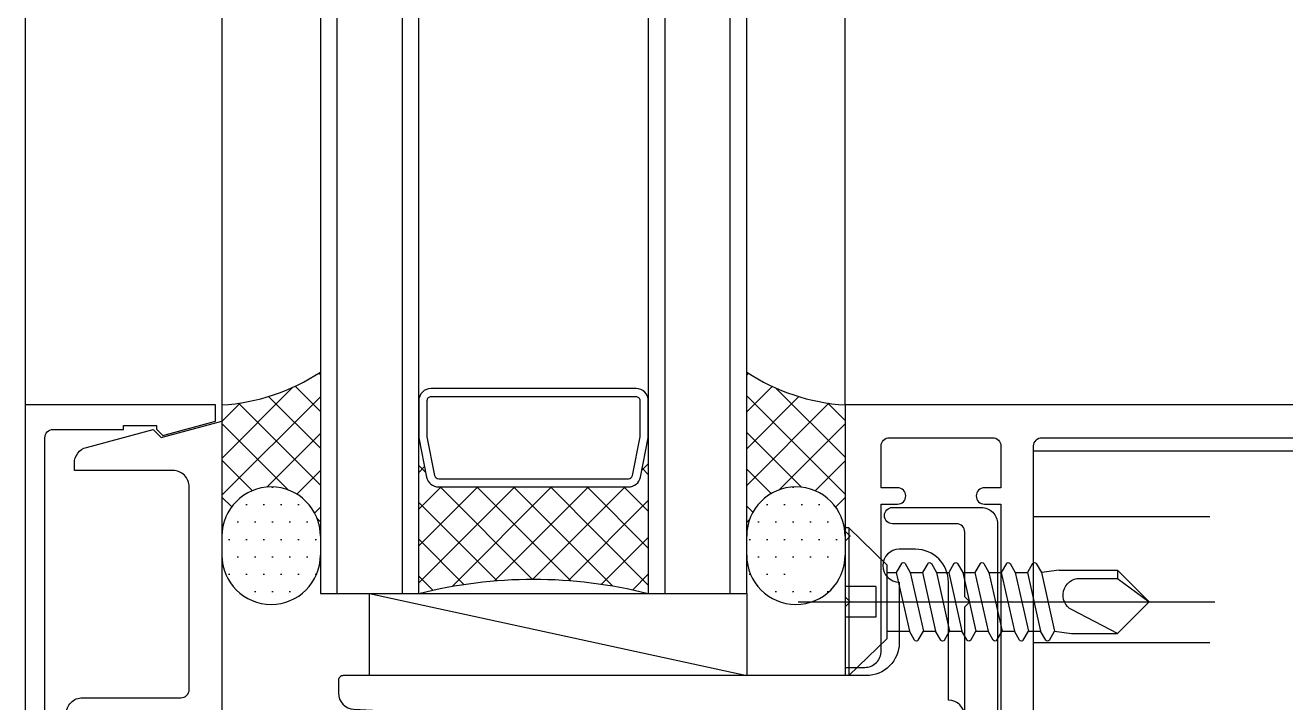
# Model space of a CAD drawing. Extents: x 93 to 3288, y 42 to 1146.
# Drawn here: x 578.7 to 655.6, y 242.4 to 283.7 of the extents above; entities that cross this region are included whole.
import ezdxf

# ---------------------------------------------------------------- set-up
doc = ezdxf.new("R2010")
doc.units = 0
doc.header["$LTSCALE"] = 200
doc.header["$MEASUREMENT"] = 0
for name, pattern in [('CEN-GAUN', [32.2, 30, -1, 0.2, -1]), ('DASHED', [0.3, 0.17, -0.13]), ('HIDDEN', [0.375, 0.25, -0.125]), ('PHANTOM', [25, 20, -1, 1, -1, 1, -1])]:
    doc.linetypes.add(name, pattern=pattern)
doc.layers.get('0').update_dxf_attribs({"linetype": 'CONTINUOUS'})
for name, color, linetype in [('05SB', 5, 'HIDDEN'), ('A-BACKUPROD', 2, 'CONTINUOUS'), ('A-DIES', 3, 'CONTINUOUS'), ('A-HAT', 1, 'CONTINUOUS'), ('A-SETTINGBLOCK', 8, 'CONTINUOUS'), ('CEN', 1, 'CEN-GAUN'), ('ELE', 60, 'CONTINUOUS'), ('Glass', 4, 'CONTINUOUS'), ('SEALANT', 1, 'CONTINUOUS'), ('감봉', 4, 'CONTINUOUS')]:
    doc.layers.add(name, color=color, linetype=linetype)
pattern_1 = [(45.034607, (-4265.4244, -1536.0936), (-1.12320983, 1.1218538), []), (135.034607, (-4265.4244, -1536.0936), (-1.1218538, -1.12320983), [])]
pattern_2 = [(180, (3478.3193, 10039.8697), (-0.52916667, -1.05833333), [0, -1.05833333])]

# ---------------------------------------------------------------- blocks, each defined once
blk = doc.blocks.new('JA-DM-09(DJ-270)')
at = {"layer": 'A-DIES'}
blk.add_lwpolyline([(1.2, -2, -0.414214), (1.7, -1.5), (6, -1.5), (6, -1.25), (8, -1.25), (8, -1.47), (8.39, -1.86), (11.6, -1), (11.6, 0), (0, 0), (0, -60), (11.6, -60), (11.6, -59), (8.39, -58.14), (8, -58.53), (8, -58.75), (6, -58.75), (6, -58.5), (1.5, -58.5, -0.414214), (1.2, -58.2), (1.2, -2)], format="xyb", dxfattribs=at)
blk = doc.blocks.new('JA-DM-22(JA-D-325)')
at = {"layer": 'A-DIES'}
blk.add_lwpolyline([(0, 0), (-100, 0), (-100, -7.7), (-99.7, -8), (-100, -8.3), (-100, -11.7), (-99.7, -12), (-100, -12.3), (-100, -16), (-98.8, -16, 0.414214), (-97.8, -15), (-97.8, -6.05), (-96.8, -6.05, 1), (-96.8, -5.05), (-97.8, -5.05), (-97.8, -2.5, -0.414214), (-97.3, -2), (-91, -2, -0.414214), (-90.5, -2.5), (-90.5, -5.05), (-91.5, -5.05, 1), (-91.5, -6.05), (-90.5, -6.05), (-90.5, -53.95)], format="xyb", dxfattribs=at)
blk.add_lwpolyline([(-88.5, -2.5, -0.414214), (-88, -2), (-2.5, -2, -0.414214), (-2, -2.5), (-2, -57.5, -0.414214), (-2.5, -58), (-88, -58, -0.414214), (-88.5, -57.5)], format="xyb", close=True, dxfattribs=at)
blk = doc.blocks.new('JA-DM-04(JA-D-314)')
at = {"layer": 'A-DIES'}
blk.add_lwpolyline([(3.3, -10.5, 0.414214), (2.8, -10), (-4.117, -10, 0.277513), (-4.558, -10.266, -0.18552), (-4.829, -10.501), (-6.127, -10.973, -0.548619), (-6.499, -10.688), (-6.305, -8.47, -0.176327), (-6.16, -8.16), (-5.9, -7.9, -0.567878), (-5.067, -8.11), (-5.034, -8.235), (-3.3, -8.7), (-3.1, -8.7, 0.688501), (-2.9, -8.176, -0.213421), (-3, -7.953), (-3, -4.1, 0.414214), (-3.3, -3.8), (-3.516, -3.8, 0.137872), (-3.672, -3.844), (-5.189, -4.77, -0.585524), (-5.5, -4.596), (-5.5, -3.178, -0.261413), (-5.021, -2.324), (-3.479, -1.383, 0.261413), (-3, -0.529), (-3, 0.529, 0.261413), (-3.479, 1.383), (-5.021, 2.324, -0.261413), (-5.5, 3.178), (-5.5, 4.596, -0.585524), (-5.189, 4.77), (-3.672, 3.844, 0.137872), (-3.516, 3.8), (-3.3, 3.8, 0.414214), (-3, 4.1), (-3, 7.953, -0.213422), (-2.9, 8.176, 0.6885), (-3.1, 8.7), (-3.3, 8.7), (-5.034, 8.235), (-5.067, 8.11, -0.567878), (-5.9, 7.9), (-6.16, 8.16, -0.176327), (-6.305, 8.47), (-6.499, 10.688, -0.548619), (-6.127, 10.973), (-4.829, 10.501, -0.18552), (-4.558, 10.266, 0.277513), (-4.117, 10), (2.8, 10, 0.414214), (3.3, 10.5), (3.3, 17.7), (3.6, 18), (3.3, 18.3), (3.3, 22.25, 0.414214), (2.8, 22.75), (-1.1, 22.75, -1), (-1.1, 23.75), (4.3, 23.75, -0.414214), (5.3, 22.75), (5.3, 9, -0.414214), (4.3, 8), (0.5, 8, 0.414214), (0, 7.5), (0, -7.5, 0.414214), (0.5, -8), (4.3, -8, -0.414214), (5.3, -9), (5.3, -22.75, -0.414214), (4.3, -23.75), (-1.1, -23.75, -1), (-1.1, -22.75), (2.8, -22.75, 0.414214), (3.3, -22.25), (3.3, -18.3), (3.6, -18), (3.3, -17.7)], format="xyb", close=True, dxfattribs=at)
blk = doc.blocks.new('JA-DM-08(JA-D-284)')
at = {"layer": 'A-DIES'}
blk.add_lwpolyline([(-3, -3), (-9, -3), (-9, -2.556, -0.339454), (-8.259, -1.59), (-4.191, -0.5), (-3.7, -0.991), (0, 0), (0, -17.85, -0.414214), (-1, -18.85), (-7.5, -18.85), (-7.5, -23.672), (-5.3, -25.872), (-5.3, -32.128), (-7.5, -34.328), (-7.5, -39.15), (-1, -39.15, -0.414214), (0, -40.15), (0, -58), (-3.7, -57.009), (-4.191, -57.5), (-8.259, -56.41, -0.339454), (-9, -55.444), (-9, -55), (-3, -55, 0.414214), (-2, -54), (-2, -41.65, 0.414214), (-2.5, -41.15), (-8.5, -41.15, -0.414214), (-9.5, -40.15), (-9.5, -33.5), (-7.3, -31.3), (-7.3, -29.3), (-7, -29), (-7.3, -28.7), (-7.3, -26.7), (-9.5, -24.5), (-9.5, -17.85, -0.414214), (-8.5, -16.85), (-2.5, -16.85, 0.414214), (-2, -16.35), (-2, -4, 0.414214), (-3, -3)], format="xyb", dxfattribs=at)
blk = doc.blocks.new('SC')
at = {"color": 9}
for p, q in [((16364.657, -9698.824), (16364.657, -9689.824)), ((16364.882, -9689.824), (16364.657, -9689.824)), ((16364.882, -9698.824), (16364.657, -9698.824))]:
    blk.add_line(p, q, dxfattribs=at)
at = {"color": 9, "linetype": 'Continuous'}
for p, q in [((16364.882, -9698.824), (16364.882, -9689.824)), ((16364.882, -9689.824), (16367.207, -9692.074)), ((16367.207, -9696.574), (16367.207, -9692.074)), ((16367.207, -9692.534), (16368.579, -9692.534)), ((16367.779, -9696.114), (16368.579, -9692.534)), ((16368.894, -9691.989), (16368.579, -9692.534)), ((16368.633, -9696.114), (16369.433, -9692.534)), ((16369.119, -9691.989), (16369.433, -9692.534)), ((16369.379, -9696.114), (16370.179, -9692.534)), ((16369.433, -9692.534), (16370.179, -9692.534)), ((16370.494, -9691.989), (16370.179, -9692.534)), ((16370.233, -9696.114), (16371.033, -9692.534)), ((16370.719, -9691.989), (16371.033, -9692.534)), ((16370.979, -9696.114), (16371.779, -9692.534)), ((16371.033, -9692.534), (16371.779, -9692.534)), ((16372.094, -9691.989), (16371.779, -9692.534)), ((16371.833, -9696.114), (16372.633, -9692.534)), ((16372.319, -9691.989), (16372.633, -9692.534)), ((16372.579, -9696.114), (16373.379, -9692.534)), ((16372.633, -9692.534), (16373.379, -9692.534)), ((16373.694, -9691.989), (16373.379, -9692.534)), ((16373.433, -9696.114), (16374.233, -9692.534)), ((16373.919, -9691.989), (16374.233, -9692.534)), ((16374.179, -9696.114), (16374.979, -9692.534)), ((16374.233, -9692.534), (16374.979, -9692.534)), ((16375.294, -9691.989), (16374.979, -9692.534)), ((16375.033, -9696.114), (16375.833, -9692.534)), ((16375.519, -9691.989), (16375.833, -9692.534)), ((16375.779, -9696.114), (16376.579, -9692.534)), ((16375.833, -9692.534), (16376.579, -9692.534)), ((16376.894, -9691.989), (16376.579, -9692.534)), ((16376.633, -9696.114), (16377.433, -9692.534)), ((16377.119, -9691.989), (16377.433, -9692.534)), ((16377.433, -9692.534), (16378.455, -9692.396)), ((16378.455, -9692.396), (16381.28, -9692.396)), ((16381.275, -9692.388), (16378.497, -9693.827)), ((16383.207, -9694.324), (16381.28, -9692.396)), ((16383.207, -9694.324), (16381.28, -9696.251)), ((16381.28, -9695.751), (16383.207, -9694.324)), ((16367.207, -9696.114), (16367.779, -9696.114)), ((16368.094, -9696.659), (16367.779, -9696.114)), ((16368.319, -9696.659), (16368.633, -9696.114)), ((16368.633, -9696.114), (16369.379, -9696.114)), ((16369.694, -9696.659), (16369.379, -9696.114)), ((16369.919, -9696.659), (16370.233, -9696.114)), ((16370.233, -9696.114), (16370.979, -9696.114)), ((16371.294, -9696.659), (16370.979, -9696.114)), ((16371.519, -9696.659), (16371.833, -9696.114)), ((16371.833, -9696.114), (16372.579, -9696.114)), ((16372.894, -9696.659), (16372.579, -9696.114)), ((16373.119, -9696.659), (16373.433, -9696.114)), ((16373.433, -9696.114), (16374.179, -9696.114)), ((16374.494, -9696.659), (16374.179, -9696.114)), ((16374.719, -9696.659), (16375.033, -9696.114)), ((16375.033, -9696.114), (16375.779, -9696.114)), ((16376.094, -9696.659), (16375.779, -9696.114)), ((16376.319, -9696.659), (16376.633, -9696.114)), ((16377.719, -9696.251), (16376.633, -9696.114)), ((16377.719, -9696.251), (16381.28, -9696.251)), ((16378.965, -9695.751), (16381.28, -9695.751)), ((16381.28, -9696.251), (16381.28, -9695.751)), ((16364.882, -9698.824), (16367.207, -9696.574))]:
    blk.add_line(p, q, dxfattribs=at)
at = {"color": 9, "linetype": 'DASHED'}
for p, q in [((16366.532, -9693.386), (16364.657, -9693.386)), ((16366.532, -9695.261), (16366.532, -9693.386)), ((16366.532, -9695.261), (16364.657, -9695.261))]:
    blk.add_line(p, q, dxfattribs=at)
at = {"color": 9, "linetype": 'Continuous'}
for centre, radius, start, end in [((16369.006, -9692.054), 0.13, 30, 150), ((16370.606, -9692.054), 0.13, 30, 150), ((16372.206, -9692.054), 0.13, 30, 150), ((16373.806, -9692.054), 0.13, 30, 150), ((16375.406, -9692.054), 0.13, 30, 150), ((16377.006, -9692.054), 0.13, 30, 150), ((16378.965, -9694.732), 1.019, 117.36497, 270), ((16368.206, -9696.594), 0.13, 210, 330), ((16369.806, -9696.594), 0.13, 210, 330), ((16371.406, -9696.594), 0.13, 210, 330), ((16373.006, -9696.594), 0.13, 210, 330), ((16374.606, -9696.594), 0.13, 210, 330), ((16376.206, -9696.594), 0.13, 210, 330)]:
    blk.add_arc(centre, radius, start, end, dxfattribs=at)
at = {"layer": 'CEN'}
blk.add_line((16361.787, -9694.324), (16387.207, -9694.324), dxfattribs=at)
blk = doc.blocks.new('*U67')
at = {"layer": 'A-HAT'}
h = blk.add_hatch(dxfattribs=at)
h.set_pattern_fill('ANSI37', color=252, scale=0.5, angle=-89.96539, style=0)
h.set_pattern_definition([(315.035, (0, 0), (1.12185, 1.12321), []), (45.035, (0, 0), (-1.12321, 1.12185), [])])
h.paths.add_polyline_path([(20, 0, -0.125563), (6, 0), (6, -9.5), (6.479, -7.103, -0.357511), (7.215, -6.5), (18.785, -6.5, -0.357511), (19.521, -7.103), (20, -9.5)])
at = {"layer": 'Glass', "color": 5, "linetype": 'PHANTOM', "ltscale": 2}
for p, q in [((1, -228.513), (1, 0)), ((5, 0), (5, -228.513)), ((21, -228.513), (21, 0)), ((25, 0), (25, -228.513))]:
    blk.add_line(p, q, dxfattribs=at)
at = {"layer": 'Glass'}
for points in [[(0, -228.513), (0, 0), (6, 0), (6, -228.513)], [(20, -228.513), (20, 0), (26, 0), (26, -228.513)]]:
    blk.add_lwpolyline(points, dxfattribs=at)
at = {"layer": 'SEALANT'}
blk.add_arc((13, 27.435), 28.314, 255.6865, 284.3135, dxfattribs=at)
at = {"layer": '감봉'}
for points in [[(6, -11.75), (6, -9.5), (6.479, -7.103, -0.357511), (7.215, -6.5), (18.785, -6.5, -0.357511), (19.521, -7.103), (20, -9.5), (20, -11.75, -0.414214), (19.25, -12.5), (6.75, -12.5, -0.414214)], [(6.5, -11.75), (6.5, -9.55), (6.97, -7.201, -0.357511), (7.215, -7), (18.785, -7, -0.357511), (19.03, -7.201), (19.5, -9.55), (19.5, -11.75, -0.414214), (19.25, -12), (6.75, -12, -0.414214)]]:
    blk.add_lwpolyline(points, format="xyb", close=True, dxfattribs=at)
blk = doc.blocks.new('SETTING BLOCK')
at = {"layer": 'A-SETTINGBLOCK', "linetype": 'HIDDEN'}
blk.add_line((5086.613, 2537.532, 0), (5109.613, 2532.532, 0), dxfattribs=at)
at = {"layer": 'A-SETTINGBLOCK', "linetype": 'HIDDEN', "elevation": 0}
blk.add_lwpolyline([(5086.613, 2537.532), (5109.613, 2537.532), (5109.613, 2532.532), (5086.613, 2532.532)], close=True, dxfattribs=at)
blk = doc.blocks.new('SHEAR BLOCK')
at = {"layer": '05SB', "ltscale": 0.5}
for p, q in [((85.754, -4.018), (0, -4.018)), ((85.754, -11.7), (0, -11.7))]:
    blk.add_line(p, q, dxfattribs=at)
blk.add_lwpolyline([(0, 0), (85.754, 0), (85.754, -54.4), (0, -54.4)], close=True, dxfattribs=at)
blk = doc.blocks.new('GLASS CHAIR 신규금형')
at = {"layer": 'A-DIES'}
blk.add_lwpolyline([(0, -0.752, 0.398787), (0.947, -1.75), (28.3, -3.2), (37.2, -3.2, 1), (37.2, -1.2), (37.2, 6, 0.414214), (35.2, 8), (34.2, 8, 1), (34.2, 6), (34.2, 2.3, -0.414214), (32.2, 0.3), (0.3, 0.3, 0.414214), (0, 0)], format="xyb", close=True, dxfattribs=at)

msp = doc.modelspace()

# ---------------------------------------------------------------- hatches: boundary and pattern name
h = msp.add_hatch()
h.set_pattern_fill('DOTS', color=1, scale=0.666667, angle=-180, style=0)
h.set_pattern_definition(pattern_2)
edge = h.paths.add_edge_path()
edge.add_arc((593.749, 252.599), 3, 0.00141, 179.99859)
edge.add_line((590.749, 252.599), (590.749, 251.156))
edge.add_arc((593.989, 251.55), 3.263, 186.92739, 211.44123)
edge.add_arc((593.776, 251.494), 3.054, 212.62783, 343.13285)
edge.add_line((596.698, 250.608), (596.749, 252.599))
h = msp.add_hatch()
h.set_pattern_fill('DOTS', color=1, scale=0.666667, angle=-180, style=0)
h.set_pattern_definition(pattern_2)
edge = h.paths.add_edge_path()
edge.add_arc((625.749, 252.599), 3, 0.00141, 179.99859, ccw=False)
edge.add_line((628.749, 252.599), (628.749, 251.156))
edge.add_arc((625.509, 251.55), 3.263, 328.55877, 353.07261, ccw=False)
edge.add_arc((625.722, 251.494), 3.054, 196.86715, 327.37217, ccw=False)
edge.add_line((622.799, 250.608), (622.749, 252.599))
at = {"layer": 'A-HAT'}
h = msp.add_hatch(dxfattribs=at)
h.set_pattern_fill('ANSI37', color=252, scale=0.5, angle=0.03461, style=0)
h.set_pattern_definition(pattern_1)
h.paths.add_polyline_path([(590.749, 252.598, -1.000084), (596.749, 252.599), (596.749, 262.599, -0.132266), (590.749, 260.599), (590.749, 259.448)])
h = msp.add_hatch(dxfattribs=at)
h.set_pattern_fill('ANSI37', color=252, scale=0.5, angle=0.03461, style=0)
h.set_pattern_definition(pattern_1)
h.paths.add_polyline_path([(628.749, 252.598, 1.000084), (622.749, 252.599), (622.749, 262.599, 0.132266), (628.749, 260.599), (628.749, 259.448)])

# ---------------------------------------------------------------- linework, layer by layer
for centre in [(593.749, 252.599), (625.749, 252.599)]:
    msp.add_arc(centre, 3, 0, 180)
at = {"layer": 'A-BACKUPROD'}
for centre, start, end in [((593.749, 252.599), 0, 180), ((625.749, 252.599), 0, 180), ((593.749, 251.437), 180, 0), ((625.749, 251.437), 180, 0)]:
    msp.add_arc(centre, 3, start, end, dxfattribs=at)
at = {"layer": 'ELE'}
for p, q in [((590.749, 695.624), (590.749, 259.599)), ((578.749, 694.624), (578.749, 260.599)), ((628.749, 260.599), (628.749, 498.75))]:
    msp.add_line(p, q, dxfattribs=at)
at = {"layer": 'SEALANT'}
for centre, start, end in [((590.035, 272.741), 273.3658, 303.5041), ((629.463, 272.741), 236.4959, 266.6342)]:
    msp.add_arc(centre, 12.163, start, end, dxfattribs=at)

# ---------------------------------------------------------------- block references
at = {"xscale": -1, "rotation": 180}
for name, p in [('*U67', (596.749, 249.099)), ('SC', (-15735.908, -9445.725))]:
    msp.add_blockref(name, p, dxfattribs=at)
for name, p in [('JA-DM-09(DJ-270)', (578.749, 260.599)), ('JA-DM-22(JA-D-325)', (728.749, 260.599)), ('JA-DM-08(JA-D-284)', (590.749, 259.599)), ('SHEAR BLOCK', (640.249, 257.799)), ('JA-DM-04(JA-D-314)', (632.749, 230.599)), ('GLASS CHAIR 신규금형', (597.849, 243.799)), ('SETTING BLOCK', (-4486.865, -2288.433, 0))]:
    msp.add_blockref(name, p)

doc.saveas('drawing.dxf')
